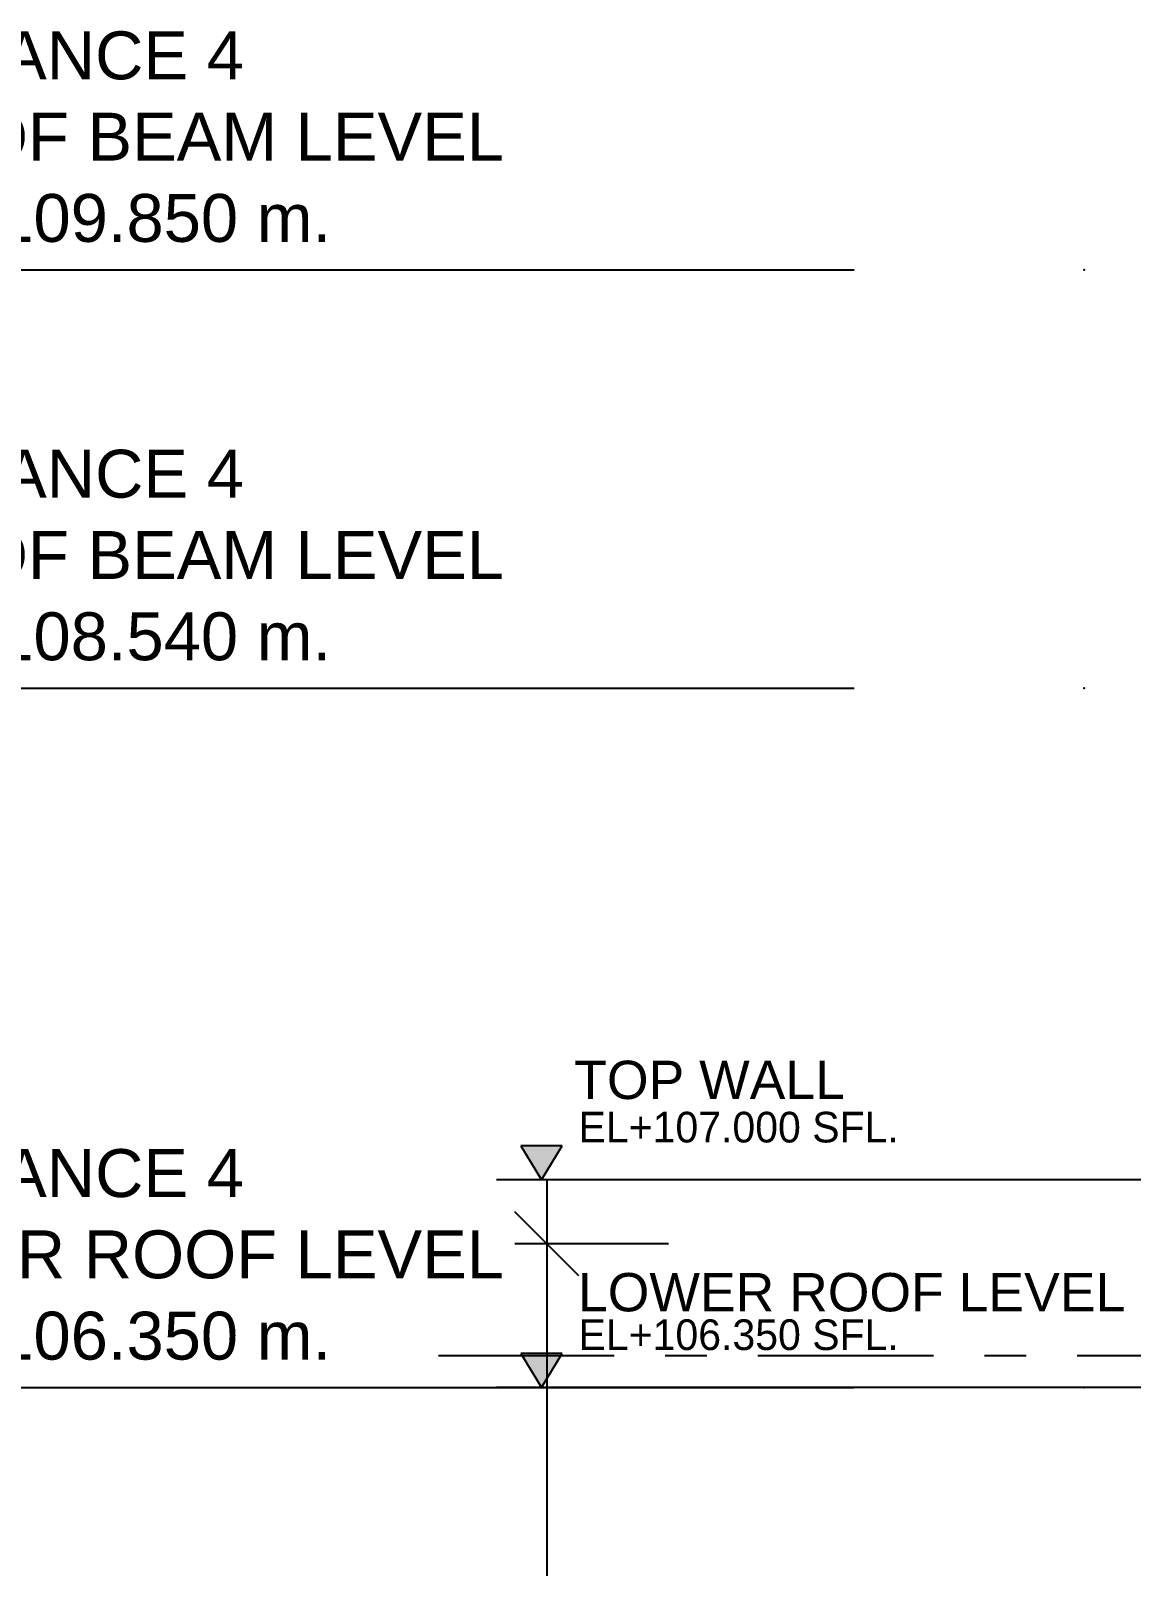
# Model space of a CAD drawing. Header units: millimetres. Extents: x 663313 to 1226001, y 1431724 to 1620898.
# Drawn here: x 839104 to 842550, y 1513395 to 1518203 of the extents above; entities that cross this region are included whole.
import ezdxf
from ezdxf.enums import TextEntityAlignment as Align

# ---------------------------------------------------------------- set-up
doc = ezdxf.new("R2010")
doc.units = ezdxf.units.MM
doc.linetypes.add('DPA_Grid _ Level 100', pattern=[1000, 550, -160, 130, -160])
doc.linetypes.add('Grid Line', pattern=[22.225, 12.7, -3.175, 3.175, -3.175])
doc.layers.add('000 - 0_HIDE_OBJ_FRAMING_DEF_SUB', color=7, linetype='Continuous', plot=False)
for name, color, linetype in [('000 - 0_SYM_DWG_GRIDLINE_MAIN_COLOR_251', 7, 'Continuous'), ('000 - 0_SYM_DWG_LEVEL_MAIN_COLOR_2', 7, 'Continuous'), ('000 - 0_SYM_DWG_LEVEL_TEXT', 7, 'Continuous'), ('DIM', 7, 'Continuous')]:
    doc.layers.add(name, color=color, linetype=linetype)
doc.styles.add('ANGSANA', font='angsana.shx', dxfattribs={"width": 0.9})
doc.styles.add('Arial', font='arial.ttf')
doc.styles.add('Arial_1', font='arial.ttf', dxfattribs={"height": 125})
doc.styles.add('Arial_2', font='arial.ttf', dxfattribs={"height": 300})
doc.dimstyles.new('DPA-DIM-3_0_T-T', dxfattribs={"dimscale": 304.8, "dimtxt": 1.004192, "dimasz": 0.656168, "dimexe": 0.328084, "dimexo": 0.0625, "dimgap": 0.164042, "dimtad": 1, "dimdec": 0, "dimlfac": 304.8, "dimzin": 0, "dimdsep": 46, "dimtxsty": 'Arial_2', "dimblk1": 'OBLIQUE', "dimblk2": 'OBLIQUE', "dimsah": 1, "dimcen": 0.09, "dimdle": 0.656168, "dimclrd": 7, "dimclre": 7, "dimclrt": 7, "dimadec": 8, "dimazin": 0, "dimtfac": 1, "dimtdec": 4, "dimtix": 1, "dimtmove": 0, "dimatfit": 3, "dimfxl": 0.004306, "dimfxlon": 1, "dimtvp": 1, "dimtolj": 1, "dimtzin": 0, "dimarcsym": 2})

# ---------------------------------------------------------------- blocks, each defined once
blk = doc.blocks.new('LEV-SEC')
at = {"layer": '000 - 0_HIDE_OBJ_FRAMING_DEF_SUB'}
blk.add_hatch(color=7, dxfattribs=at).paths.add_polyline_path([(-1.62, 2.67), (0, 0), (1.62, 2.67)])
at = {"layer": '000 - 0_HIDE_OBJ_FRAMING_DEF_SUB', "color": 7}
for p, q in [((-1.62, 2.67), (0, 0)), ((1.62, 2.67), (-1.62, 2.67)), ((0, 0), (1.62, 2.67)), ((1.62, 0), (-1.62, 0))]:
    blk.add_line(p, q, dxfattribs=at)
at = {"layer": '000 - 0_HIDE_OBJ_FRAMING_DEF_SUB', "color": 7, "style": 'ANGSANA'}
blk.add_attdef('ELEVATION', text='', height=2.4, dxfattribs=at).set_placement((2.91, 2.21), align=Align.BOTTOM_LEFT)
blk = doc.blocks.new('A$Cc1931124')
at = {"layer": '000 - 0_HIDE_OBJ_FRAMING_DEF_SUB', "color": 7, "linetype": 'Grid Line', "ltscale": 0.6}
for p, q in [((3.2343, 0.65), (0, 0.65)), ((2.6593, 0), (0, 0))]:
    blk.add_line(p, q, dxfattribs=at)
at = {"layer": 'DIM', "color": 7, "xscale": 0.04, "yscale": 0.04, "zscale": 0.04}
for p, values in [((0.141, 0.65), {'ELEVATION': 'EL+107.000 SFL.'}), ((0.141, 0), {'ELEVATION': 'EL+106.350 SFL.'})]:
    blk.add_blockref('LEV-SEC', p, dxfattribs=at).add_auto_attribs(values)
at = {"layer": '000 - 0_HIDE_OBJ_FRAMING_DEF_SUB', "color": 7, "style": 'Arial'}
blk.add_text('LOWER ROOF LEVEL', height=0.12, dxfattribs=at).set_placement((0.2556, 0.2383))
at = {"layer": '000 - 0_HIDE_OBJ_FRAMING_DEF_SUB', "color": 7, "insert": (0.6677, 0.9623), "char_height": 0.12, "attachment_point": 5, "style": 'Arial', "bg_fill": 3, "box_fill_scale": 1.1, "bg_fill_color": 256, "bg_fill_true_color": 13158600, "bg_fill_transparency": 0}
blk.add_mtext('\\A1;TOP WALL ', dxfattribs=at)
blk = doc.blocks.new('_Oblique')
at = {"color": 7, "linetype": 'ByBlock', "lineweight": -2}
blk.add_line((-0.5, -0.5), (0.5, 0.5), dxfattribs=at)
blk = doc.blocks.new('*D3593')
at = {"layer": '000 - 0_HIDE_OBJ_FRAMING_DEF_SUB', "color": 7, "lineweight": -2, "transparency": 16777216}
for p, q in [((-52510.8, 5800), (-52510.8, -200)), ((-52129.8, 5600), (-52610.8, 5600)), ((-52129.8, 0), (-52610.8, 0))]:
    blk.add_line(p, q, dxfattribs=at)
at = {"layer": 'Defpoints', "color": 7, "transparency": 16777216}
for p in [(-52110.8, 5600), (-52110.8, 0), (-52510.8, 0)]:
    blk.add_point(p, dxfattribs=at)
at = {"layer": '000 - 0_HIDE_OBJ_FRAMING_DEF_SUB', "color": 7, "lineweight": -2, "transparency": 16777216, "xscale": 200, "yscale": 200, "zscale": 200}
for p, rotation in [((-52510.8, 5600), 90), ((-52510.8, 0), 270)]:
    blk.add_blockref('_Oblique', p, dxfattribs=dict(at, rotation=rotation))
at = {"layer": '000 - 0_HIDE_OBJ_FRAMING_DEF_SUB', "color": 7, "transparency": 16777216, "insert": (-52713.9, 2800), "char_height": 300, "width": 1107.531, "attachment_point": 5, "rotation": 90, "style": 'Arial_2'}
blk.add_mtext('\\A1;1706880', dxfattribs=at)
blk = doc.blocks.new('*U4810')
at = {"layer": '000 - 0_SYM_DWG_LEVEL_MAIN_COLOR_2'}
blk.add_hatch(color=7, dxfattribs=at).paths.add_polyline_path([(-80.411, 5.177), (-83.4, 0), (-86.389, 5.177)])
at = {"color": 7}
blk.add_point((0, 0), dxfattribs=at)
at = {"layer": '000 - 0_SYM_DWG_GRIDLINE_MAIN_COLOR_251', "color": 7}
blk.add_lwpolyline([(-83.4, 0), (-23.4, 0), (-18.9, 0), (-14.4, 0)], dxfattribs=at)
at = {"layer": '000 - 0_SYM_DWG_LEVEL_MAIN_COLOR_2', "color": 7, "lineweight": 25}
for p, q in [((-80.411, 5.177), (-86.389, 5.177)), ((-86.389, 5.177), (-83.4, 0)), ((-83.4, 0), (-80.411, 5.177))]:
    blk.add_line(p, q, dxfattribs=at)
at = {"layer": '000 - 0_SYM_DWG_LEVEL_TEXT', "color": 7, "style": 'Arial_1'}
for tag, p in [('LV_NAME_1', (-79.175, 11.925)), ('LV_NAME_2', (-79.187, 6.835)), ('LV_NAME_3', (-79.198, 1.744))]:
    blk.add_attdef(tag, p, '', height=3, dxfattribs=at)
blk = doc.blocks.new('W-1-PP18-ST_ENT4_REV00_20260601-021503_ELEVATION_2_DIMS')
at = {"color": 7, "xscale": 50, "yscale": 50, "zscale": 50}
for p, values in [((-25213.4, 109850), {'LV_NAME_1': 'ENTRANCE 4', 'LV_NAME_2': 'TOP OF BEAM LEVEL', 'LV_NAME_3': 'FFL +109.850 m.'}), ((-25213.4, 108540), {'LV_NAME_1': 'ENTRANCE 4', 'LV_NAME_2': 'TOP OF BEAM LEVEL', 'LV_NAME_3': 'FFL +108.540 m.'}), ((-25213.4, 106350), {'LV_NAME_1': 'ENTRANCE 4', 'LV_NAME_2': 'LOWER ROOF LEVEL', 'LV_NAME_3': 'FFL +106.350 m.'})]:
    blk.add_blockref('*U4810', p, dxfattribs=at).add_auto_attribs(values)
blk = doc.blocks.new('A$Cc320a9d8')
at = {"layer": '000 - 0_HIDE_OBJ_FRAMING_DEF_SUB', "color": 7, "linetype": 'DPA_Grid _ Level 100'}
blk.add_line((-52850.2314, 5250), (0, 5250), dxfattribs=at)
at = {"layer": '000 - 0_HIDE_OBJ_FRAMING_DEF_SUB', "color": 7}
dim = blk.add_linear_dim(base=(-52510.7595, 0), p1=(-52110.7595, 5600), p2=(-52110.7595, 0), angle=90, dimstyle='DPA-DIM-3_0_T-T', override={"dimpost": '<>', "dimclrd": 7, "dimclre": 7, "dimclrt": 7, "dimfxl": 5600}, dxfattribs=at)
dim.commit()
dim.dimension.update_dxf_attribs({"geometry": '*D3593', "text_midpoint": (-52713.9314, 2800)})

msp = doc.modelspace()

# ---------------------------------------------------------------- block references
at = {"color": 7, "xscale": 1000, "yscale": 1000, "zscale": 1000}
msp.add_blockref('A$Cc1931124', (840561.726, 1513955.0011), dxfattribs=at)

# ---------------------------------------------------------------- next in the draw order: block references
at = {"color": 7}
msp.add_blockref('W-1-PP18-ST_ENT4_REV00_20260601-021503_ELEVATION_2_DIMS', (867616.0065, 1407605.0011), dxfattribs=at)

# ---------------------------------------------------------------- next in the draw order: block references
msp.add_blockref('A$Cc320a9d8', (893230.7929, 1508805.0011), dxfattribs=at)

doc.saveas('drawing.dxf')
